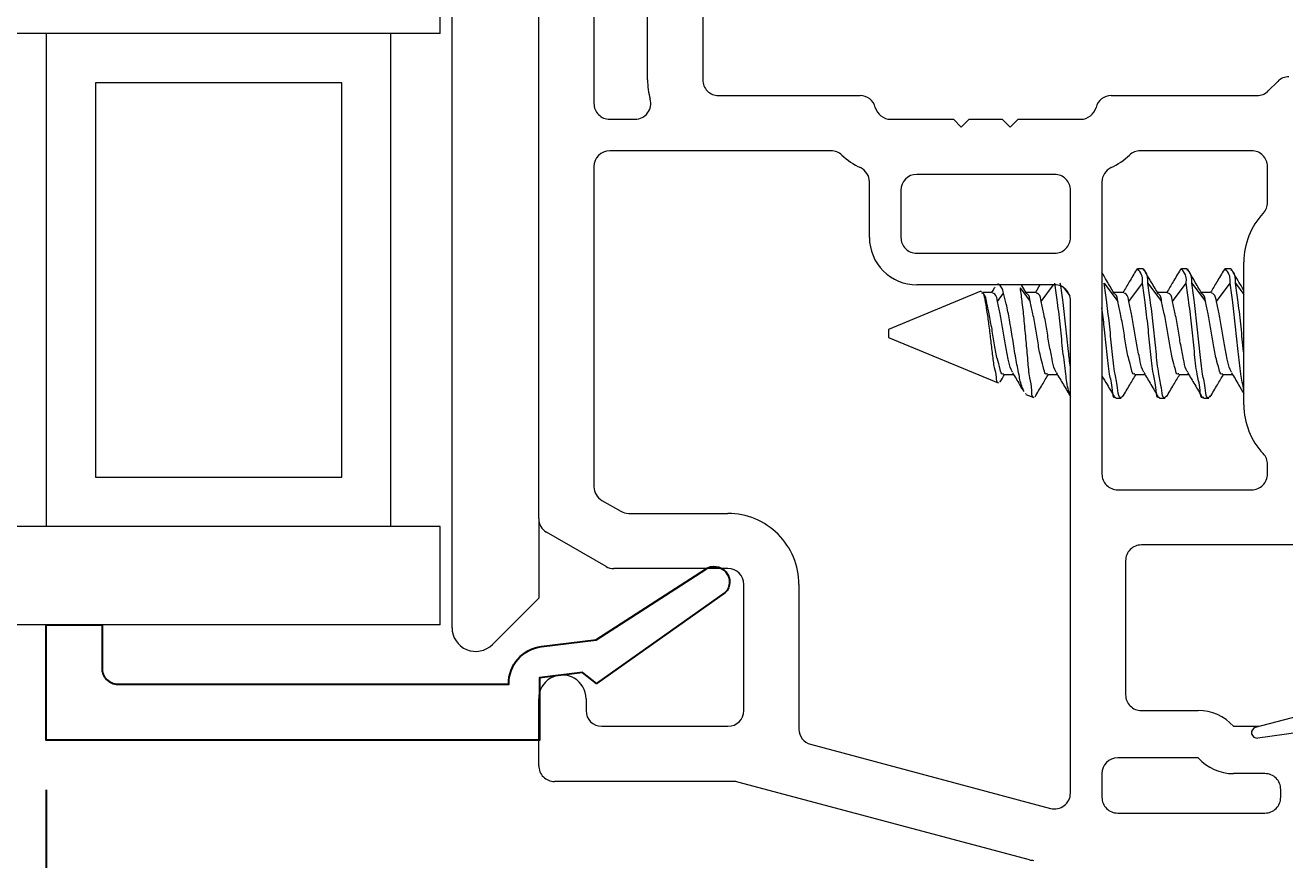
# Model space of a CAD drawing. Extents: x 50.9 to 61.7, y 12.6 to 36.7.
# Drawn here: x 58.072 to 59.67, y 14.475 to 15.534 of the extents above; entities that cross this region are included whole.
import ezdxf

# ---------------------------------------------------------------- set-up
doc = ezdxf.new("R2010")
doc.units = 0
doc.header["$LTSCALE"] = 0.3
doc.header["$MEASUREMENT"] = 0
doc.layers.get('0').update_dxf_attribs({"linetype": 'CONTINUOUS'})
doc.layers.get('Defpoints').update_dxf_attribs({"linetype": 'CONTINUOUS'})
doc.layers.add('VA5000$0$SECTION', color=7, linetype='CONTINUOUS')
doc.styles.add('ARCHITECTURAL', font='simplex.shx', dxfattribs={"height": 0.2})
doc.dimstyles.new('DIM-MMSTACKED', dxfattribs={"dimscale": 0, "dimtxt": 0.125, "dimasz": 0.125, "dimexe": 0.063, "dimexo": 0.063, "dimgap": 0.07, "dimtad": 0, "dimtih": 1, "dimtoh": 1, "dimdec": 4, "dimzin": 4, "dimdsep": 46, "dimlunit": 4, "dimtxsty": 'ARCHITECTURAL', "dimcen": 0.02, "dimclrt": 7, "dimadec": 0, "dimazin": 0, "dimtfac": 0.75, "dimtdec": 4, "dimtmove": 2, "dimatfit": 3, "dimfxl": 0, "dimfrac": 1, "dimtolj": 1, "dimtzin": 4, "dimarcsym": 0})

# ---------------------------------------------------------------- blocks, each defined once
blk = doc.blocks.new('*D2')
at = {"color": 0, "lineweight": -2}
for p, q in [((58.0986, 14.5641), (58.0986, 12.9126)), ((60.6611, 14.3457), (60.6611, 12.9126)), ((58.2236, 12.9756), (59.0332, 12.9756)), ((60.5361, 12.9756), (59.8327, 12.9756))]:
    blk.add_line(p, q, dxfattribs=at)
at = {"color": 0}
for points in [[(58.2236, 12.9964), (58.2236, 12.9547), (58.0986, 12.9756)], [(60.5361, 12.9964), (60.5361, 12.9547), (60.6611, 12.9756)]]:
    blk.add_solid(points, dxfattribs=at)
at = {"layer": 'Defpoints', "color": 0}
for p in [(58.0986, 14.6271), (60.6611, 14.4087), (58.0986, 12.9756)]:
    blk.add_point(p, dxfattribs=at)
at = {"color": 7, "insert": (59.433, 13.1256), "char_height": 0.2, "attachment_point": 2, "style": 'ARCHITECTURAL'}
blk.add_mtext('\\A1;2{\\H0.75x;\\S9/16;}"', dxfattribs=at)
blk = doc.blocks.new('*D6')
at = {"color": 0, "lineweight": -2}
for p, q in [((58.0986, 14.5641), (58.0986, 13.7378)), ((60.0048, 14.4515), (60.0048, 13.7378)), ((58.2236, 13.8008), (58.7015, 13.8008)), ((59.8798, 13.8008), (59.5501, 13.8008))]:
    blk.add_line(p, q, dxfattribs=at)
at = {"color": 0}
for points in [[(58.2236, 13.8216), (58.2236, 13.7799), (58.0986, 13.8008)], [(59.8798, 13.8216), (59.8798, 13.7799), (60.0048, 13.8008)]]:
    blk.add_solid(points, dxfattribs=at)
at = {"layer": 'Defpoints', "color": 0}
for p in [(58.0986, 14.6271), (60.0048, 14.5145), (60.0048, 13.8008)]:
    blk.add_point(p, dxfattribs=at)
at = {"color": 7, "insert": (59.1258, 13.932), "char_height": 0.2, "attachment_point": 2, "style": 'ARCHITECTURAL'}
blk.add_mtext('\\A1;1{\\H0.7x;\\S15/16;}"', dxfattribs=at)
blk = doc.blocks.new('*D14')
at = {"color": 0, "lineweight": -2}
for p, q in [((55.898, 14.5638), (55.898, 12.9126)), ((58.0986, 14.5641), (58.0986, 12.9126)), ((56.023, 12.9756), (56.3151, 12.9756)), ((57.9736, 12.9756), (57.836, 12.9756))]:
    blk.add_line(p, q, dxfattribs=at)
at = {"color": 0}
for points in [[(56.023, 12.9964), (56.023, 12.9547), (55.898, 12.9756)], [(57.9736, 12.9964), (57.9736, 12.9547), (58.0986, 12.9756)]]:
    blk.add_solid(points, dxfattribs=at)
at = {"layer": 'Defpoints', "color": 0}
for p in [(55.898, 14.6268), (58.0986, 14.6271), (58.0986, 12.9756)]:
    blk.add_point(p, dxfattribs=at)
at = {"color": 7, "insert": (57.0756, 13.2422), "char_height": 0.2, "attachment_point": 2, "style": 'ARCHITECTURAL'}
blk.add_mtext('\\A1;DAYLIGHT\\POPENING', dxfattribs=at)
blk = doc.blocks.new('VA5000')
at = {"layer": 'VA5000$0$SECTION', "linetype": 'Continuous'}
blk.add_lwpolyline([(-0.1501, -0.1874, 0.907322), (-0.1205, -0.2125), (-0.0053, -0.0493), (-0.0192, -0.0315), (-0.0125, 0.0231), (0.0665, 0.0231), (0.0665, 0.6491), (-0.0795, 0.6491), (-0.0795, 0.5781), (-0.0245, 0.5781, -0.414214), (-0.0045, 0.5581), (-0.0045, 0.0621, 0.385829), (-0.0521, 0.0206), (-0.0606, -0.0487), (-0.1503, -0.1878)], format="xyb", dxfattribs=at)

msp = doc.modelspace()

# ---------------------------------------------------------------- linework, layer by layer
at = {"color": 7, "linetype": 'Continuous', "lineweight": 15}
for p, q in [((58.86159, 15.46447), (58.86159, 15.94447)), ((58.93159, 15.87947), (58.93159, 15.46447)), ((58.79359, 15.68447), (58.79359, 15.43447)), ((58.61359, 14.76947), (58.61359, 15.67447)), ((58.59859, 15.52302), (58.59859, 15.64802)), ((58.72359, 14.90798), (58.72359, 15.59947)), ((58.53647, 15.52302), (57.08343, 15.52302)), ((58.09859, 15.52302), (58.09859, 14.89802)), ((58.53609, 14.89802), (58.53609, 15.52302)), ((58.59859, 15.52302), (58.53647, 15.52302)), ((58.47359, 15.46052), (58.16109, 15.46052)), ((58.16109, 15.46052), (58.16109, 14.96052)), ((58.47359, 14.96052), (58.47359, 15.46052)), ((59.64895, 15.45033), (59.66114, 15.46252)), ((58.95159, 15.44447), (59.13122, 15.44447)), ((59.44995, 15.44447), (59.6348, 15.44447)), ((58.81359, 15.41447), (58.84576, 15.41447)), ((59.16995, 15.41447), (59.24959, 15.41447)), ((59.24959, 15.41447), (59.25959, 15.40447)), ((59.25959, 15.40447), (59.26959, 15.41447)), ((59.26959, 15.41447), (59.31159, 15.41447)), ((59.31159, 15.41447), (59.32159, 15.40447)), ((59.32159, 15.40447), (59.33159, 15.41447)), ((59.33159, 15.41447), (59.41122, 15.41447)), ((59.09445, 15.37447), (58.81359, 15.37447)), ((59.62809, 15.37447), (59.48672, 15.37447)), ((58.79359, 15.35447), (58.79359, 14.9484)), ((59.37809, 15.34447), (59.20309, 15.34447)), ((59.64809, 15.30888), (59.64809, 15.35447)), ((59.14309, 15.26447), (59.14309, 15.33496)), ((59.43809, 15.33496), (59.43809, 14.96447)), ((59.18309, 15.32447), (59.18309, 15.26447)), ((59.39809, 15.26447), (59.39809, 15.32447)), ((59.20309, 15.24447), (59.37809, 15.24447)), ((59.61809, 15.05211), (59.61809, 15.23338)), ((59.49034, 15.22475), (59.4834, 15.22475)), ((59.49272, 15.22156), (59.49096, 15.22455)), ((59.5459, 15.22475), (59.53895, 15.22475)), ((59.54828, 15.22156), (59.54652, 15.22455)), ((59.60145, 15.22475), (59.59451, 15.22475)), ((59.60383, 15.22156), (59.60207, 15.22455)), ((59.37809, 15.20447), (59.20309, 15.20447)), ((59.33421, 15.2005), (59.34709, 15.18316)), ((59.3421, 15.19432), (59.3361, 15.20447)), ((59.35948, 15.20447), (59.35365, 15.19468)), ((59.44084, 15.20655), (59.4582, 15.18316)), ((59.47209, 15.18316), (59.48945, 15.20655)), ((59.49639, 15.20655), (59.51375, 15.18316)), ((59.52764, 15.18316), (59.545, 15.20655)), ((59.55195, 15.20655), (59.56931, 15.18316)), ((59.5832, 15.18316), (59.60056, 15.20655)), ((59.28428, 15.19629), (59.16709, 15.14775)), ((59.2845, 15.19576), (59.28525, 15.19641)), ((59.29937, 15.19468), (59.28635, 15.19468)), ((59.28938, 15.18605), (59.29153, 15.18316)), ((59.30542, 15.18316), (59.31329, 15.19376)), ((59.35492, 15.19468), (59.34189, 15.19468)), ((59.39809, 14.55975), (59.39809, 15.18447)), ((59.46604, 15.19468), (59.453, 15.19468)), ((59.52159, 15.19468), (59.50856, 15.19468)), ((59.57715, 15.19468), (59.56411, 15.19468)), ((59.16709, 15.14775), (59.16709, 15.13961)), ((59.16709, 15.13961), (59.16709, 15.13775)), ((59.16709, 15.13775), (59.30663, 15.07995)), ((59.31326, 15.09082), (59.32588, 15.09082)), ((59.36881, 15.09082), (59.38144, 15.09082)), ((59.47992, 15.09082), (59.49255, 15.09082)), ((59.53548, 15.09082), (59.5481, 15.09082)), ((59.59103, 15.09082), (59.60365, 15.09082)), ((59.34182, 15.06615), (59.34091, 15.06598)), ((59.34155, 15.06548), (59.35147, 15.06137)), ((59.45562, 15.06075), (59.46256, 15.06075)), ((59.51117, 15.06075), (59.51812, 15.06075)), ((59.56673, 15.06075), (59.57367, 15.06075)), ((59.64809, 14.96447), (59.64809, 14.97661)), ((58.16109, 14.96052), (58.47359, 14.96052)), ((59.45809, 14.94447), (59.62809, 14.94447)), ((58.80359, 14.93108), (58.8277, 14.91715)), ((58.8377, 14.91447), (58.96359, 14.91447)), ((58.53647, 14.89802), (57.08343, 14.89802)), ((58.59859, 14.89802), (58.53647, 14.89802)), ((58.59859, 14.77302), (58.59859, 14.89802)), ((58.72359, 14.90798), (58.72359, 14.80705)), ((58.80895, 14.84715), (58.73359, 14.89066)), ((59.69809, 14.87447), (59.48809, 14.87447)), ((59.46809, 14.85447), (59.46809, 14.68447)), ((58.96359, 14.84447), (58.81895, 14.84447)), ((58.98359, 14.66447), (58.98359, 14.82447)), ((59.05359, 14.82447), (59.05359, 14.64095)), ((58.72359, 14.80705), (58.6648, 14.74826)), ((58.59859, 14.77302), (57.08343, 14.77302)), ((58.72359, 14.59447), (58.72359, 14.67947)), ((58.78359, 14.67947), (58.78359, 14.66447)), ((59.63303, 14.64324), (59.74853, 14.67409)), ((59.48809, 14.66447), (59.56012, 14.66447)), ((58.80359, 14.64447), (58.96359, 14.64447)), ((59.60484, 14.64447), (59.63766, 14.64447)), ((59.76202, 14.64688), (59.63579, 14.62954)), ((59.06843, 14.62163), (59.37293, 14.54043)), ((59.56012, 14.60447), (59.45809, 14.60447)), ((58.97097, 14.57447), (58.74359, 14.57447)), ((59.34606, 14.47515), (58.97612, 14.5738)), ((59.43809, 14.58447), (59.43809, 14.55447)), ((59.64484, 14.58447), (59.60484, 14.58447)), ((59.66484, 14.55447), (59.66484, 14.56447)), ((59.45809, 14.53447), (59.64484, 14.53447))]:
    msp.add_line(p, q, dxfattribs=at)
at = {"color": 8, "linetype": 'Continuous', "lineweight": 15}
for p, q in [((59.36098, 15.18316), (59.37679, 15.20447)), ((59.38945, 15.20093), (59.39713, 15.19058)), ((59.6075, 15.20655), (59.61809, 15.19229))]:
    msp.add_line(p, q, dxfattribs=at)
at = {"color": 7, "linetype": 'Continuous', "lineweight": 15}
for centre, radius, start, end in [((58.95172, 15.46449), 0.09013, 180.01225, 195.81544), ((58.95159, 15.46447), 0.02, 179.99979, 270.00127), ((59.67528, 15.44838), 0.02, 90.00216, 134.99486), ((58.84576, 15.43447), 0.02, 269.99801, 15.82678), ((59.13122, 15.42447), 0.02, 14.48262, 89.99356), ((59.44995, 15.42448), 0.02, 89.99759, 165.52623), ((59.6348, 15.46448), 0.02, 270.00216, 314.99486), ((58.81359, 15.43447), 0.02, 179.99291, 270.00835), ((59.16995, 15.43448), 0.02, 194.48005, 269.9964), ((59.41122, 15.43448), 0.02, 270.00654, 345.51701), ((58.81359, 15.35447), 0.02, 89.99958, 179.99936), ((59.09445, 15.35447), 0.02, 46.65979, 90.00096), ((59.48672, 15.35448), 0.01999, 89.99735, 133.34863), ((59.62809, 15.35448), 0.02, 359.99303, 90.0013), ((59.16996, 15.43448), 0.09001, 226.65836, 244.78084), ((59.41122, 15.43448), 0.09001, 295.21916, 313.34115), ((59.12309, 15.33496), 0.02, 359.99467, 64.79143), ((59.20309, 15.32447), 0.02, 89.99958, 179.99915), ((59.37809, 15.32448), 0.02, 359.99906, 90.0022), ((59.45809, 15.33496), 0.02, 115.20905, 180.00485), ((59.62809, 15.30888), 0.02, 316.66224, 0.00286), ((59.7081, 15.23338), 0.09001, 136.65968, 179.99794), ((59.20309, 15.26447), 0.06, 179.99974, 270.00145), ((59.20309, 15.26447), 0.02, 179.99978, 270.00148), ((59.37809, 15.26447), 0.02, 269.99852, 0.00022), ((59.37809, 15.18448), 0.02, 359.99906, 90.0022), ((59.7081, 15.05212), 0.09001, 180.0021, 223.34023), ((59.62809, 14.97661), 0.02, 359.99661, 43.33829), ((59.45809, 14.96447), 0.02, 179.99999, 270.00127), ((59.62809, 14.96447), 0.02, 269.9987, 0.00676), ((58.81359, 14.9484), 0.02, 179.99437, 240.00071), ((58.8377, 14.93447), 0.01999, 239.99308, 270.00332), ((58.96359, 14.82448), 0.09, 359.99862, 90.00035), ((58.74359, 14.90798), 0.02, 180.00104, 239.99405), ((59.48809, 14.85447), 0.02, 89.99849, 180.00025), ((58.81895, 14.86447), 0.01999, 239.99308, 270.00332), ((58.96359, 14.82447), 0.02, 0.0062, 89.99506), ((58.64359, 14.76947), 0.03, 180.00001, 314.99964), ((58.75359, 14.67948), 0.03, 359.99745, 180.00255), ((59.48809, 14.68447), 0.02, 179.99957, 270.00127), ((58.80359, 14.66448), 0.02, 180.00661, 269.99465), ((58.96359, 14.66448), 0.02, 269.99956, 359.99918), ((59.56012, 14.60447), 0.06001, 41.81255, 89.99869), ((59.07359, 14.64096), 0.02, 180.01069, 255.05947), ((59.63484, 14.63648), 0.007, 104.9648, 277.81665), ((58.74359, 14.59447), 0.02, 179.99958, 270.00168), ((59.45809, 14.58447), 0.02, 89.99978, 179.99938), ((59.60484, 14.64448), 0.06001, 221.81279, 269.99813), ((58.97097, 14.55451), 0.01997, 75.05493, 90.01157), ((59.64484, 14.56448), 0.02, 359.99282, 90.00844), ((59.37809, 14.55975), 0.02, 255.06447, 0.00335), ((59.45809, 14.55447), 0.02, 179.99999, 270.00085), ((59.64484, 14.55447), 0.02, 269.9924, 0.00676), ((59.35121, 14.49449), 0.02002, 255.07515, 269.99456)]:
    msp.add_arc(centre, radius, start, end, dxfattribs=at)
for points, knots in [([(59.45321, 15.19432), (59.45024, 15.19936), (59.4452, 15.20791), (59.44016, 15.21647), (59.43809, 15.21999)], [0, 0, 0, 0, 0.5884187, 1, 1, 1, 1]), ([(59.48185, 15.22355), (59.47883, 15.21841), (59.47316, 15.20876), (59.46743, 15.19916), (59.46476, 15.19468)], [0, 0, 0, 0, 0.5337529, 1, 1, 1, 1]), ([(59.48945, 15.20655), (59.48979, 15.21102), (59.49024, 15.21687), (59.48253, 15.22575), (59.48199, 15.22334), (59.48185, 15.22272)], [0, 0, 0, 0, 0.7068418, 0.9249815, 1, 1, 1, 1]), ([(59.49639, 15.20655), (59.49642, 15.21222), (59.49646, 15.21914), (59.49128, 15.22278), (59.49034, 15.22344)], [0, 0, 0, 0, 0.81727678, 1, 1, 1, 1]), ([(59.50877, 15.19432), (59.5058, 15.19936), (59.50057, 15.20822), (59.49535, 15.21709), (59.49309, 15.22093)], [0, 0, 0, 0, 0.56776597, 1, 1, 1, 1]), ([(59.53741, 15.22355), (59.53438, 15.21841), (59.52871, 15.20876), (59.52298, 15.19916), (59.52031, 15.19468)], [0, 0, 0, 0, 0.5337529, 1, 1, 1, 1]), ([(59.545, 15.20655), (59.54535, 15.21102), (59.5458, 15.21687), (59.53809, 15.22575), (59.53755, 15.22334), (59.53741, 15.22272)], [0, 0, 0, 0, 0.7068346, 0.9249797, 1, 1, 1, 1]), ([(59.55195, 15.20655), (59.55198, 15.21221), (59.55201, 15.21914), (59.54684, 15.22278), (59.5459, 15.22344)], [0, 0, 0, 0, 0.817363, 1, 1, 1, 1]), ([(59.56432, 15.19432), (59.56135, 15.19936), (59.55612, 15.20822), (59.5509, 15.21709), (59.54865, 15.22093)], [0, 0, 0, 0, 0.5677274, 1, 1, 1, 1]), ([(59.59296, 15.22355), (59.58994, 15.21841), (59.58427, 15.20876), (59.57854, 15.19916), (59.57587, 15.19468)], [0, 0, 0, 0, 0.5337529, 1, 1, 1, 1]), ([(59.60056, 15.20655), (59.60091, 15.21102), (59.60136, 15.21687), (59.59364, 15.22575), (59.5931, 15.22334), (59.59296, 15.22272)], [0, 0, 0, 0, 0.7068418, 0.9249815, 1, 1, 1, 1]), ([(59.6075, 15.20655), (59.60753, 15.21222), (59.60757, 15.21914), (59.6024, 15.22278), (59.60145, 15.22344)], [0, 0, 0, 0, 0.81727678, 1, 1, 1, 1]), ([(59.61809, 15.19736), (59.61572, 15.20138), (59.61108, 15.20923), (59.60646, 15.21709), (59.60421, 15.22093)], [0, 0, 0, 0, 0.5120962, 1, 1, 1, 1]), ([(59.30225, 15.20165), (59.30187, 15.201), (59.30049, 15.19867), (59.29909, 15.19635), (59.29809, 15.19468)], [0, 0, 0, 0, 0.2801973, 1, 1, 1, 1]), ([(59.31329, 15.19376), (59.31272, 15.19639), (59.31185, 15.20044), (59.30675, 15.20639), (59.3055, 15.20481), (59.30533, 15.2046)], [0, 0, 0, 0, 0.61622266, 0.94911672, 1, 1, 1, 1]), ([(59.33421, 15.2005), (59.33504, 15.19433), (59.33689, 15.18042), (59.33927, 15.158), (59.34141, 15.13339), (59.34377, 15.10966), (59.34532, 15.08753), (59.34937, 15.07473), (59.34824, 15.06231), (59.35145, 15.06206), (59.35174, 15.06204)], [0, 0, 0, 0, 0.1330849, 0.3000494, 0.4823495, 0.6590878, 0.8173801, 0.9332379, 0.9939689, 1, 1, 1, 1]), ([(59.39832, 15.06336), (59.39743, 15.06575), (59.39409, 15.07471), (59.39203, 15.09393), (59.38833, 15.12067), (59.38554, 15.15109), (59.38214, 15.17998), (59.3795, 15.19844), (59.37834, 15.20655)], [0, 0, 0, 0, 0.052906, 0.1976805, 0.3971047, 0.6136608, 0.8301106, 1, 1, 1, 1]), ([(59.39809, 15.09992), (59.39722, 15.10657), (59.39502, 15.12359), (59.39248, 15.15108), (59.38909, 15.17998), (59.38644, 15.19844), (59.38528, 15.20655)], [0, 0, 0, 0, 0.1873983, 0.4792771, 0.7710148, 1, 1, 1, 1]), ([(59.46438, 15.06349), (59.46336, 15.06247), (59.45956, 15.05868), (59.45777, 15.07767), (59.454, 15.09213), (59.45101, 15.12127), (59.44799, 15.15092), (59.44465, 15.18001), (59.442, 15.19845), (59.44084, 15.20655)], [0, 0, 0, 0, 0.02395498, 0.08960911, 0.22877312, 0.42046891, 0.62863277, 0.83669438, 1, 1, 1, 1]), ([(59.51117, 15.06205), (59.51082, 15.06174), (59.5078, 15.05907), (59.5066, 15.0785), (59.5025, 15.09172), (59.49965, 15.1214), (59.49659, 15.15088), (59.49326, 15.18002), (59.49061, 15.19845), (59.48945, 15.20655)], [0, 0, 0, 0, 0.0087003, 0.0753854, 0.2167236, 0.4114144, 0.6228306, 0.8341429, 1, 1, 1, 1]), ([(59.51993, 15.06349), (59.51892, 15.06247), (59.51511, 15.05868), (59.51332, 15.07767), (59.50955, 15.09213), (59.50656, 15.12127), (59.50355, 15.15092), (59.50021, 15.18001), (59.49756, 15.19845), (59.49639, 15.20655)], [0, 0, 0, 0, 0.0239549, 0.0896138, 0.2287744, 0.4204712, 0.6286325, 0.836693, 1, 1, 1, 1]), ([(59.56673, 15.06205), (59.56638, 15.06174), (59.56336, 15.05907), (59.56216, 15.0785), (59.55805, 15.09173), (59.55521, 15.1214), (59.55215, 15.15088), (59.54882, 15.18002), (59.54617, 15.19845), (59.545, 15.20655)], [0, 0, 0, 0, 0.0087126, 0.0753969, 0.2167308, 0.4114193, 0.6228329, 0.8341427, 1, 1, 1, 1]), ([(59.57549, 15.06349), (59.57447, 15.06247), (59.57067, 15.05868), (59.56888, 15.07767), (59.56511, 15.09213), (59.56212, 15.12127), (59.5591, 15.15092), (59.55576, 15.18001), (59.55311, 15.19845), (59.55195, 15.20655)], [0, 0, 0, 0, 0.02395498, 0.08960911, 0.22877312, 0.42046891, 0.62863277, 0.83669438, 1, 1, 1, 1]), ([(59.61803, 15.07059), (59.61677, 15.07747), (59.61378, 15.09381), (59.61071, 15.12071), (59.60772, 15.15108), (59.60437, 15.17998), (59.60172, 15.19844), (59.60056, 15.20655)], [0, 0, 0, 0, 0.152859, 0.3634256, 0.592079, 0.8206202, 1, 1, 1, 1]), ([(59.61809, 15.11772), (59.618, 15.11844), (59.6166, 15.12953), (59.61474, 15.15109), (59.6113, 15.17998), (59.60866, 15.19844), (59.6075, 15.20655)], [0, 0, 0, 0, 0.0244924, 0.3748855, 0.7251091, 1, 1, 1, 1]), ([(59.29153, 15.18316), (59.29111, 15.18691), (59.29056, 15.19178), (59.28643, 15.19346), (59.28548, 15.19385)], [0, 0, 0, 0, 0.7700795, 1, 1, 1, 1]), ([(59.28679, 15.19399), (59.28712, 15.1935), (59.28872, 15.19117), (59.28909, 15.18831), (59.28938, 15.18605)], [0, 0, 0, 0, 0.20946127, 1, 1, 1, 1]), ([(59.28938, 15.18605), (59.29022, 15.18137), (59.29211, 15.17086), (59.29448, 15.15389), (59.29664, 15.13525), (59.29891, 15.11722), (59.30075, 15.10013), (59.30411, 15.09054), (59.30399, 15.08027), (59.30662, 15.08059), (59.30691, 15.08062)], [0, 0, 0, 0, 0.13240578, 0.29714319, 0.47744256, 0.65233957, 0.81166138, 0.92917295, 0.99236241, 1, 1, 1, 1]), ([(59.31326, 15.09164), (59.31291, 15.09144), (59.31048, 15.08999), (59.30826, 15.10127), (59.30483, 15.1107), (59.30166, 15.12908), (59.29869, 15.14796), (59.29533, 15.16638), (59.2927, 15.17802), (59.29153, 15.18316)], [0, 0, 0, 0, 0.0118346, 0.0822763, 0.2238243, 0.4168766, 0.6258036, 0.8350911, 1, 1, 1, 1]), ([(59.30542, 15.18316), (59.305, 15.18691), (59.30445, 15.19178), (59.30032, 15.19346), (59.29937, 15.19385)], [0, 0, 0, 0, 0.7700937, 1, 1, 1, 1]), ([(59.32465, 15.09384), (59.32403, 15.0949), (59.32114, 15.09988), (59.31911, 15.11185), (59.31542, 15.1287), (59.31262, 15.14806), (59.30922, 15.16636), (59.30658, 15.17802), (59.30542, 15.18316)], [0, 0, 0, 0, 0.0399674, 0.1880409, 0.3899981, 0.6085527, 0.8274886, 1, 1, 1, 1]), ([(59.33934, 15.06925), (59.33852, 15.07086), (59.33515, 15.07745), (59.33276, 15.09198), (59.32834, 15.11235), (59.32496, 15.13571), (59.3211, 15.15868), (59.31731, 15.17808), (59.31444, 15.18926), (59.31329, 15.19376)], [0, 0, 0, 0, 0.0424614, 0.1736367, 0.3418493, 0.5350432, 0.7283402, 0.8905383, 1, 1, 1, 1]), ([(59.34709, 15.18316), (59.34673, 15.18697), (59.34631, 15.19149), (59.34261, 15.1931), (59.34203, 15.19335)], [0, 0, 0, 0, 0.8429689, 1, 1, 1, 1]), ([(59.36881, 15.09164), (59.36846, 15.09144), (59.36604, 15.08999), (59.36381, 15.10127), (59.36038, 15.1107), (59.35722, 15.12908), (59.35425, 15.14796), (59.35089, 15.16638), (59.34825, 15.17802), (59.34709, 15.18316)], [0, 0, 0, 0, 0.0118129, 0.0822562, 0.2238073, 0.4168685, 0.6258, 0.8350876, 1, 1, 1, 1]), ([(59.36098, 15.18316), (59.36055, 15.18691), (59.36, 15.19178), (59.35587, 15.19346), (59.35492, 15.19385)], [0, 0, 0, 0, 0.7700937, 1, 1, 1, 1]), ([(59.3802, 15.09384), (59.37959, 15.0949), (59.37669, 15.09987), (59.37467, 15.11185), (59.37098, 15.1287), (59.36817, 15.14806), (59.36477, 15.16636), (59.36214, 15.17802), (59.36098, 15.18316)], [0, 0, 0, 0, 0.0399795, 0.1880521, 0.3900031, 0.6085606, 0.8274952, 1, 1, 1, 1]), ([(59.4582, 15.18316), (59.45784, 15.18697), (59.45742, 15.19149), (59.45372, 15.1931), (59.45314, 15.19335)], [0, 0, 0, 0, 0.8429713, 1, 1, 1, 1]), ([(59.47992, 15.09164), (59.47957, 15.09144), (59.47715, 15.08999), (59.47492, 15.10127), (59.4715, 15.1107), (59.46833, 15.12908), (59.46536, 15.14796), (59.462, 15.16638), (59.45936, 15.17802), (59.4582, 15.18316)], [0, 0, 0, 0, 0.0118129, 0.0822562, 0.2238073, 0.4168685, 0.6258, 0.8350876, 1, 1, 1, 1]), ([(59.47209, 15.18316), (59.47166, 15.18691), (59.47111, 15.19178), (59.46698, 15.19346), (59.46604, 15.19385)], [0, 0, 0, 0, 0.7700937, 1, 1, 1, 1]), ([(59.49132, 15.09384), (59.4907, 15.0949), (59.4878, 15.09988), (59.48578, 15.11185), (59.48209, 15.1287), (59.47928, 15.14806), (59.47588, 15.16636), (59.47325, 15.17802), (59.47209, 15.18316)], [0, 0, 0, 0, 0.0399674, 0.1880476, 0.3899997, 0.6085584, 0.8274942, 1, 1, 1, 1]), ([(59.51375, 15.18316), (59.5134, 15.18697), (59.51297, 15.19149), (59.50928, 15.1931), (59.5087, 15.19335)], [0, 0, 0, 0, 0.84296066, 1, 1, 1, 1]), ([(59.53548, 15.09164), (59.53513, 15.09144), (59.5327, 15.08999), (59.53048, 15.10127), (59.52705, 15.1107), (59.52389, 15.12908), (59.52091, 15.14796), (59.51756, 15.16638), (59.51492, 15.17802), (59.51375, 15.18316)], [0, 0, 0, 0, 0.0118346, 0.0822763, 0.2238243, 0.4168766, 0.6258036, 0.8350911, 1, 1, 1, 1]), ([(59.52764, 15.18316), (59.52722, 15.18691), (59.52667, 15.19178), (59.52254, 15.19346), (59.52159, 15.19385)], [0, 0, 0, 0, 0.7700937, 1, 1, 1, 1]), ([(59.54687, 15.09384), (59.54625, 15.0949), (59.54336, 15.09988), (59.54134, 15.11185), (59.53764, 15.1287), (59.53484, 15.14806), (59.53144, 15.16636), (59.5288, 15.17802), (59.52764, 15.18316)], [0, 0, 0, 0, 0.0399674, 0.1880409, 0.3899981, 0.6085527, 0.8274886, 1, 1, 1, 1]), ([(59.56931, 15.18316), (59.56895, 15.18697), (59.56853, 15.19149), (59.56484, 15.1931), (59.56426, 15.19335)], [0, 0, 0, 0, 0.8429713, 1, 1, 1, 1]), ([(59.59103, 15.09164), (59.59069, 15.09144), (59.58826, 15.08999), (59.58603, 15.10127), (59.58261, 15.1107), (59.57944, 15.12908), (59.57647, 15.14796), (59.57311, 15.16638), (59.57047, 15.17802), (59.56931, 15.18316)], [0, 0, 0, 0, 0.0118129, 0.0822562, 0.2238073, 0.4168685, 0.6258, 0.8350876, 1, 1, 1, 1]), ([(59.5832, 15.18316), (59.58278, 15.18691), (59.58222, 15.19178), (59.5781, 15.19346), (59.57715, 15.19385)], [0, 0, 0, 0, 0.7700937, 1, 1, 1, 1]), ([(59.60249, 15.09373), (59.60185, 15.09483), (59.59893, 15.09984), (59.59689, 15.11185), (59.5932, 15.1287), (59.59039, 15.14806), (59.58699, 15.16636), (59.58436, 15.17802), (59.5832, 15.18316)], [0, 0, 0, 0, 0.0412638, 0.1891441, 0.3908235, 0.609087, 0.8277272, 1, 1, 1, 1]), ([(59.45562, 15.06205), (59.45527, 15.06174), (59.45224, 15.05907), (59.45105, 15.0785), (59.44694, 15.09173), (59.44408, 15.1214), (59.44132, 15.14869), (59.43907, 15.16726), (59.43809, 15.17542)], [0, 0, 0, 0, 0.011055, 0.0956677, 0.2749999, 0.5220313, 0.7902845, 1, 1, 1, 1]), ([(59.30884, 15.08116), (59.30891, 15.08128), (59.31082, 15.08451), (59.31276, 15.08773), (59.31462, 15.09082)], [0, 0, 0, 0, 0.038446, 1, 1, 1, 1]), ([(59.32447, 15.09318), (59.32753, 15.08807), (59.33234, 15.08002), (59.3371, 15.07192), (59.33884, 15.06895)], [0, 0, 0, 0, 0.6337998, 1, 1, 1, 1]), ([(59.35324, 15.06231), (59.35627, 15.06744), (59.36187, 15.07696), (59.36756, 15.08644), (59.37018, 15.09082)], [0, 0, 0, 0, 0.5387761, 1, 1, 1, 1]), ([(59.38003, 15.09318), (59.38308, 15.08807), (59.38914, 15.07793), (59.39512, 15.06773), (59.39809, 15.06267)], [0, 0, 0, 0, 0.5035319, 1, 1, 1, 1]), ([(59.43809, 15.08898), (59.4403, 15.08527), (59.4456, 15.07639), (59.45083, 15.06748), (59.45387, 15.06229)], [0, 0, 0, 0, 0.417856, 1, 1, 1, 1]), ([(59.46435, 15.06231), (59.46738, 15.06744), (59.47298, 15.07696), (59.47867, 15.08644), (59.48129, 15.09082)], [0, 0, 0, 0, 0.5387761, 1, 1, 1, 1]), ([(59.49114, 15.09318), (59.49419, 15.08807), (59.50033, 15.0778), (59.50638, 15.06748), (59.50943, 15.06229)], [0, 0, 0, 0, 0.4972461, 1, 1, 1, 1]), ([(59.51991, 15.06231), (59.52293, 15.06744), (59.52854, 15.07696), (59.53422, 15.08644), (59.53684, 15.09082)], [0, 0, 0, 0, 0.5387956, 1, 1, 1, 1]), ([(59.54669, 15.09318), (59.54975, 15.08807), (59.55588, 15.0778), (59.56194, 15.06748), (59.56498, 15.06229)], [0, 0, 0, 0, 0.4972296, 1, 1, 1, 1]), ([(59.57547, 15.06231), (59.57849, 15.06744), (59.58409, 15.07696), (59.58978, 15.08644), (59.5924, 15.09082)], [0, 0, 0, 0, 0.5387761, 1, 1, 1, 1]), ([(59.60231, 15.09307), (59.60536, 15.08797), (59.61065, 15.07912), (59.61587, 15.07022), (59.61809, 15.06644)], [0, 0, 0, 0, 0.57592997, 1, 1, 1, 1])]:
    msp.add_open_spline(points, degree=3, knots=knots, dxfattribs=at)

# ---------------------------------------------------------------- block references
at = {"xscale": -1, "rotation": 90}
msp.add_blockref('VA5000', (58.74763, 14.69353), dxfattribs=at)

# ---------------------------------------------------------------- dimensions: what is measured, and where the dimension line sits
at = {"color": 0}
for base, p1, p2, text, picture, middle in [((58.09859, 12.97555), (55.89804, 14.62683), (58.09859, 14.62705), 'DAYLIGHT\\POPENING', '*D14', (57.07557, 12.97555)), ((60.00484, 13.80078), (58.09859, 14.62705), (60.00484, 14.51447), '1{\\H0.7x;\\S15#16;}"', '*D6', (59.12578, 13.79203))]:
    dim = msp.add_linear_dim(base=base, p1=p1, p2=p2, text=text, dimstyle='DIM-MMSTACKED', override={"dimscale": 1, "dimpost": '\\X'}, dxfattribs=at)
    dim.commit()
    dim.dimension.update_dxf_attribs({"geometry": picture, "text_midpoint": middle, "dimtype": 160})
dim = msp.add_linear_dim(base=(58.09859, 12.97555), p1=(60.66109, 14.40875), p2=(58.09859, 14.62705), dimstyle='DIM-MMSTACKED', override={"dimscale": 1, "dimpost": '\\X'}, dxfattribs=at)
dim.commit()
dim.dimension.update_dxf_attribs({"geometry": '*D2', "text_midpoint": (59.43299, 12.97555), "dimtype": 160})

doc.saveas('drawing.dxf')
